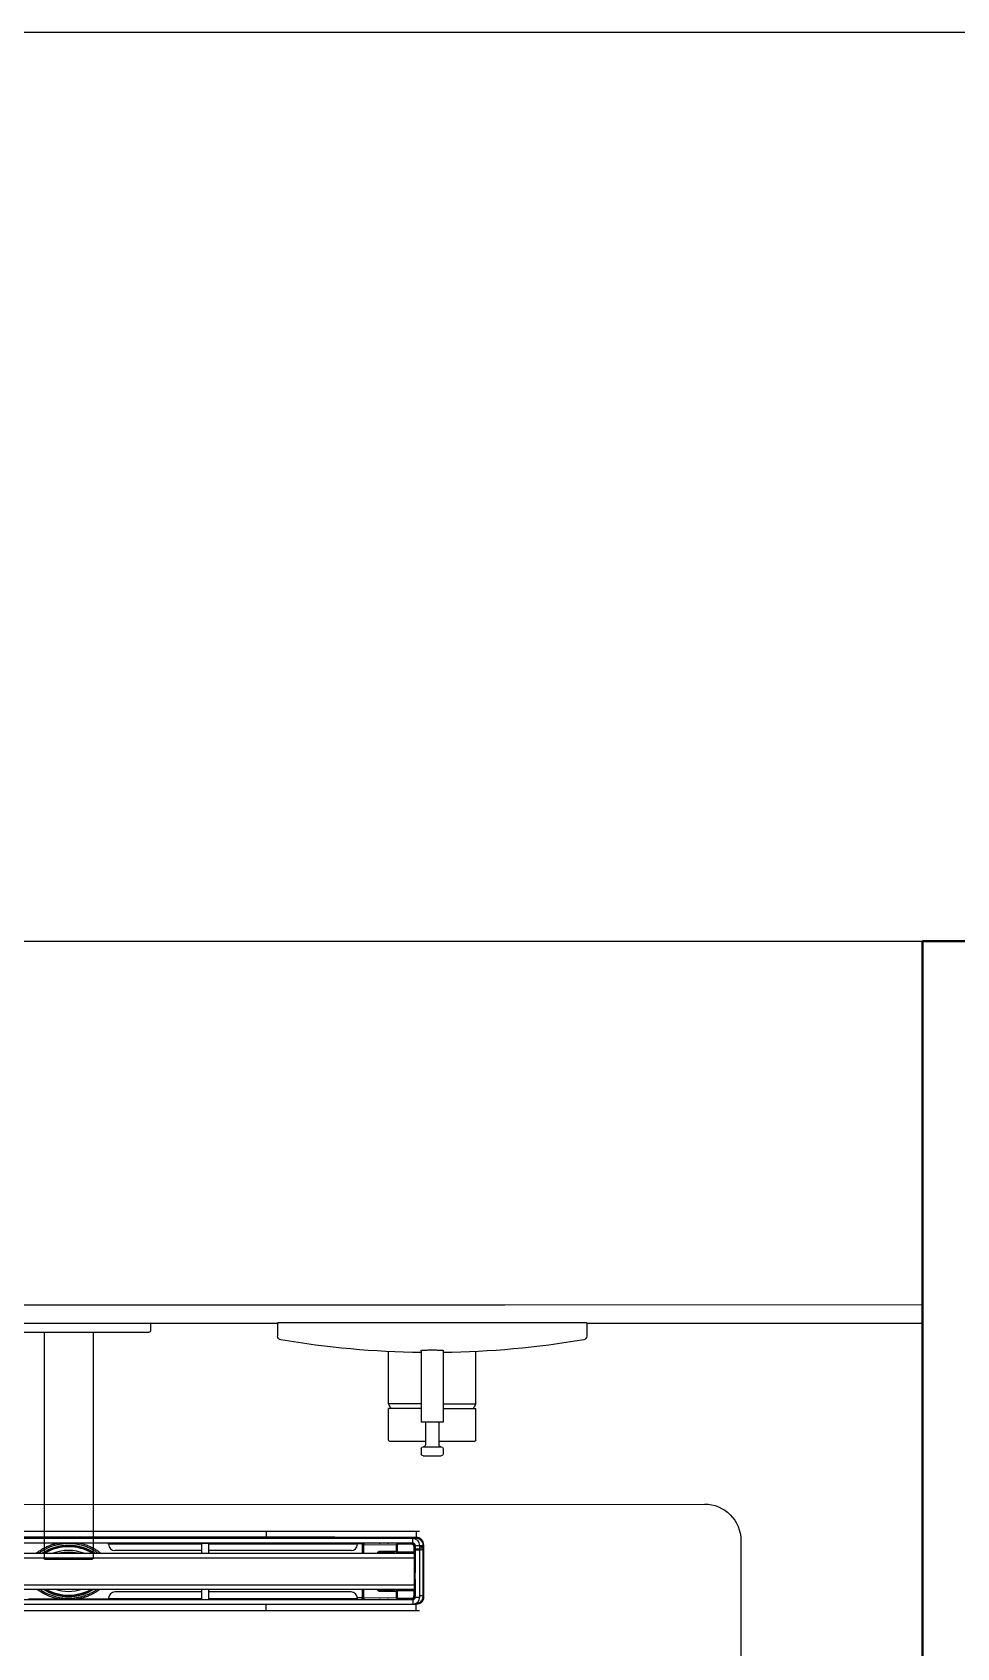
# Model space of a CAD drawing. Header units: millimetres. Extents: x 694231 to 734331, y 4486031 to 4541543.
# Drawn here: x 731586.3 to 731637.1, y 4490097.3 to 4490186.2 of the extents above; entities that cross this region are included whole.
import ezdxf

# ---------------------------------------------------------------- set-up
doc = ezdxf.new("R2010")
doc.units = ezdxf.units.MM
doc.set_wipeout_variables(frame=1)
for name, color, linetype in [('A-DUVAR-GOR0.2', 25, 'Continuous'), ('Deko_Vitrifiye', 135, 'Continuous'), ('Deko_Zemin Seramik5', 155, 'Continuous')]:
    doc.layers.add(name, color=color, linetype=linetype)
for name, color, linetype, lineweight in [('DBM_fin_wall_solid', 111, 'Continuous', 25), ('DBM_st_concrete', 2, 'Continuous', 40), ('DBM_w_sld', 111, 'Continuous', 20)]:
    doc.layers.add(name, color=color, linetype=linetype, lineweight=lineweight)

# ---------------------------------------------------------------- blocks, each defined once
blk = doc.blocks.new('A$C7972de8d')
at = {"linetype": 'Continuous'}
blk.add_wipeout([(983.72, 415), (991.03, 415), (991.59, 415.08), (992.01, 415.25), (992.33, 415.47), (992.57, 415.72), (992.74, 415.96), (992.88, 416.24), (992.98, 416.53), (993.55, 419.92), (994.38, 425.25), (994.97, 429.29), (995.91, 436.16), (997.1, 446.24), (997.99, 455.2), (999, 468.35), (999.42, 476), (1028.22, 476), (1030.72, 477.47), (1030.72, 476), (1048.22, 476), (1048.35, 476.02), (1048.43, 476.04), (1048.52, 476.1), (1048.58, 476.15), (1048.63, 476.21), (1048.67, 476.29), (1048.71, 476.38), (1048.72, 476.48), (1048.72, 476.58), (1048.72, 496.25), (1050.72, 496.25), (1050.91, 496.25), (1051.1, 496.21), (1051.21, 496.17), (1051.34, 496.11), (1051.42, 496.05), (1051.5, 495.98), (1051.59, 495.89), (1051.66, 495.79), (1051.7, 495.72), (1051.74, 495.65), (1051.77, 495.58), (1051.79, 495.5), (1051.81, 495.42), (1051.82, 495.34), (1051.82, 495.25), (1051.82, 495), (1051.84, 494.8), (1051.87, 494.7), (1051.92, 494.57), (1051.97, 494.48), (1052.03, 494.39), (1052.11, 494.29), (1052.25, 494.18), (1052.37, 494.11), (1052.51, 494.05), (1052.67, 494.01), (1052.89, 494), (1055.82, 494), (1055.94, 494.01), (1056.03, 494.02), (1056.09, 494.04), (1056.18, 494.07), (1056.26, 494.1), (1056.33, 494.14), (1056.44, 494.21), (1056.5, 494.27), (1056.58, 494.34), (1056.62, 494.4), (1056.68, 494.48), (1056.73, 494.59), (1056.77, 494.68), (1056.8, 494.77), (1056.81, 494.86), (1056.82, 495), (1056.82, 495.49), (1056.82, 497.21), (1056.82, 505), (1056.81, 505.15), (1056.79, 505.24), (1056.76, 505.34), (1056.73, 505.43), (1056.67, 505.53), (1056.59, 505.64), (1056.53, 505.71), (1056.46, 505.77), (1056.38, 505.83), (1056.33, 505.86), (1056.23, 505.91), (1056.12, 505.95), (1056.03, 505.98), (1055.91, 506), (1055.72, 506), (1055.53, 506), (1052.82, 506), (1052.75, 506), (1052.63, 505.98), (1052.52, 505.95), (1052.35, 505.88), (1052.22, 505.8), (1052.11, 505.71), (1052.04, 505.63), (1051.96, 505.51), (1051.9, 505.39), (1051.85, 505.24), (1051.83, 505.15), (1051.82, 505.05), (1051.82, 504.75), (1051.81, 504.57), (1051.76, 504.41), (1051.65, 504.2), (1051.53, 504.04), (1051.38, 503.92), (1051.2, 503.82), (1051.01, 503.77), (1050.89, 503.75), (1050.67, 503.75), (1048.72, 503.75), (1048.72, 523.5), (1048.72, 523.57), (1048.7, 523.66), (1048.66, 523.75), (1048.63, 523.79), (1048.6, 523.83), (1048.58, 523.85), (1048.5, 523.92), (1048.41, 523.96), (1048.38, 523.97), (1048.32, 523.99), (1048.22, 524), (1048.12, 524), (1030.72, 524), (1030.72, 522.53), (1028.22, 524), (999.42, 524), (999.16, 528.98), (998.84, 533.99), (998.29, 541.34), (997.6, 548.94), (996.47, 559.32), (995.57, 566.42), (994.63, 573.1), (993.74, 578.84), (993.01, 583.33), (992.84, 583.86), (992.57, 584.28), (992.33, 584.53), (991.91, 584.8), (991.34, 584.98), (991.03, 585), (983.72, 585)], dxfattribs=at).dxf.layer = 'Deko_Vitrifiye'
at = {"layer": 'Deko_Vitrifiye', "linetype": 'Continuous'}
for p, q in [((983.72, 415), (983.72, 585)), ((983.72, 585), (991.03, 585)), ((1028.22, 524), (999.33, 524)), ((1028.22, 506), (1028.22, 524)), ((1048.22, 524), (1030.72, 524)), ((1030.72, 506), (1030.72, 524)), ((1048.72, 523.5), (1048.72, 503.75)), ((998.95, 506), (1038.22, 506)), ((1038.22, 494), (1038.22, 506)), ((1038.22, 503.75), (1050.82, 503.75)), ((1051.82, 505), (1051.82, 495)), ((1052.82, 506), (1055.82, 506)), ((1056.82, 505), (1056.82, 495)), ((998.95, 494), (1038.22, 494)), ((1028.22, 494), (1028.22, 476)), ((1030.72, 494), (1030.72, 476)), ((1038.22, 496.25), (1050.82, 496.25)), ((1048.72, 496.25), (1048.72, 476.5)), ((1052.82, 494), (1055.82, 494)), ((1028.22, 476), (999.33, 476)), ((1048.22, 476), (1030.72, 476)), ((983.72, 415), (991.03, 415))]:
    blk.add_line(p, q, dxfattribs=at)
for points in [[(998.73, 500), (998.73, 500.18), (998.74, 500.75), (998.74, 501.31), (998.75, 501.85), (998.76, 502.37), (998.77, 502.86), (998.78, 503.32), (998.8, 503.76), (998.82, 504.16), (998.84, 504.54), (998.86, 504.88), (998.88, 505.19), (998.9, 505.47), (998.92, 505.71), (998.94, 505.93), (998.96, 506.11), (998.98, 506.25), (999, 506.37), (999.02, 506.45), (999.02, 506.46)], [(999.03, 493.51), (999.03, 493.52), (999.02, 493.56), (999, 493.64), (998.98, 493.75), (998.96, 493.9), (998.94, 494.09), (998.92, 494.3), (998.9, 494.55), (998.87, 494.83), (998.85, 495.14), (998.84, 495.48), (998.82, 495.85), (998.8, 496.25), (998.78, 496.68), (998.77, 497.14), (998.76, 497.62), (998.75, 498.13), (998.74, 498.67), (998.74, 499.22), (998.73, 499.79), (998.73, 500)]]:
    blk.add_lwpolyline(points, dxfattribs=at)
for centre, radius, start, end in [((991.03, 583), 2, 9.59407, 90), ((500, 500), 500, 0.68791, 9.59407), ((1015.76, 499.93), 27.1, 56.43131, 62.62646), ((1048.22, 523.5), 0.5, 0, 90), ((1050.82, 504.75), 1, 270, 0), ((1052.82, 505), 1, 90, 180), ((1055.82, 505), 1, 0, 90), ((500, 500), 500, 350.40593, 359.31209), ((1050.82, 495.25), 1, 0, 90), ((1052.82, 495), 1, 180, 270), ((1055.82, 495), 1, 270, 0), ((1015.76, 500.07), 27.1, 297.37354, 303.56868), ((1048.22, 476.5), 0.5, 270, 0), ((991.03, 417), 2, 270, 350.40593)]:
    blk.add_arc(centre, radius, start, end, dxfattribs=at)
blk = doc.blocks.new('A$C29e923fa')
at = {"layer": 'Deko_Vitrifiye', "linetype": 'Continuous'}
for p, q in [((0, 90), (0, 0)), ((0, 90), (4.4, 90)), ((5, 89.4), (5, 0.6)), ((5, 58.5), (129.4, 58.5)), ((130, 57.9), (130, 32.1)), ((5, 31.5), (129.4, 31.5)), ((0, 0), (4.4, 0))]:
    blk.add_line(p, q, dxfattribs=at)
for centre, start, end in [((4.4, 89.4), 0, 90), ((129.4, 57.9), 0, 90), ((129.4, 32.1), 270, 0), ((4.4, 0.6), 270, 0)]:
    blk.add_arc(centre, 0.6, start, end, dxfattribs=at)
blk = doc.blocks.new('dhtbsdgtukcdruılftı')
at = {"layer": 'A-DUVAR-GOR0.2'}
blk.add_lwpolyline([(18738.473, 15056.971), (18777.708, 15056.97)], dxfattribs=at)
at = {"layer": 'Deko_Zemin Seramik5'}
for p, q in [((18773.007, 15044.502), (18734.407, 15044.502)), ((18772.65, 15044.115), (18734.764, 15044.115)), ((18772.65, 15043.865), (18734.764, 15043.865)), ((18764.575, 15044.183), (18742.839, 15044.183)), ((18755.907, 15043.865), (18755.907, 15043.82)), ((18755.907, 15043.796), (18755.907, 15043.82)), ((18755.907, 15043.82), (18761.025, 15043.82)), ((18761.025, 15043.447), (18756.257, 15043.447)), ((18761.025, 15043.85), (18761.025, 15043.3)), ((18761.025, 15043.85), (18761.425, 15043.85)), ((18761.055, 15043.865), (18761.055, 15043.85)), ((18761.395, 15043.85), (18761.395, 15043.865)), ((18761.425, 15043.3), (18761.425, 15043.85)), ((18761.425, 15043.82), (18769.6, 15043.82)), ((18769.25, 15043.447), (18761.425, 15043.447)), ((18769.6, 15043.82), (18769.6, 15043.865)), ((18769.6, 15043.82), (18769.6, 15043.796)), ((18769.857, 15043.812), (18769.6, 15043.815)), ((18769.857, 15043.787), (18769.857, 15043.865)), ((18769.857, 15043.787), (18769.857, 15043.756)), ((18769.857, 15043.787), (18769.857, 15043.787)), ((18769.857, 15043.44), (18769.857, 15043.3)), ((18769.862, 15043.755), (18769.862, 15043.44)), ((18769.927, 15043.857), (18769.927, 15043.857)), ((18770.669, 15043.857), (18769.927, 15043.857)), ((18769.941, 15043.8), (18769.94, 15043.786)), ((18769.94, 15043.786), (18771.751, 15043.775)), ((18769.94, 15043.3), (18769.94, 15043.786)), ((18769.943, 15043.813), (18769.941, 15043.8)), ((18769.947, 15043.825), (18769.943, 15043.813)), ((18769.952, 15043.836), (18769.947, 15043.825)), ((18769.958, 15043.844), (18769.952, 15043.836)), ((18769.965, 15043.851), (18769.958, 15043.844)), ((18769.973, 15043.855), (18769.965, 15043.851)), ((18769.981, 15043.856), (18769.973, 15043.855)), ((18771.814, 15043.845), (18769.981, 15043.856)), ((18770.669, 15043.865), (18770.669, 15043.857)), ((18770.798, 15043.86), (18770.669, 15043.86)), ((18770.798, 15043.865), (18770.798, 15043.852)), ((18770.799, 15043.852), (18770.798, 15043.852)), ((18770.799, 15043.852), (18770.799, 15043.865)), ((18770.799, 15043.852), (18770.799, 15043.852)), ((18770.849, 15043.865), (18770.849, 15043.851)), ((18771.248, 15043.851), (18770.849, 15043.851)), ((18771.248, 15043.851), (18771.248, 15043.865)), ((18771.298, 15043.865), (18771.298, 15043.852)), ((18771.298, 15043.852), (18771.299, 15043.852)), ((18771.299, 15043.852), (18771.299, 15043.865)), ((18771.428, 15043.86), (18771.299, 15043.86)), ((18771.428, 15043.857), (18771.428, 15043.865)), ((18772.579, 15043.857), (18771.428, 15043.857)), ((18771.78, 15043.775), (18771.751, 15043.775)), ((18771.751, 15043.403), (18771.751, 15043.775)), ((18771.78, 15043.775), (18771.78, 15043.403)), ((18771.814, 15043.795), (18771.814, 15043.845)), ((18771.814, 15043.845), (18772.567, 15043.845)), ((18772.567, 15043.795), (18771.814, 15043.795)), ((18772.579, 15043.857), (18772.567, 15043.845)), ((18772.567, 15043.845), (18772.567, 15043.795)), ((18772.65, 15043.865), (18772.65, 15044.115)), ((18772.717, 15043.384), (18772.717, 15043.645)), ((18772.767, 15043.645), (18772.717, 15043.645)), ((18772.78, 15043.577), (18772.725, 15043.577)), ((18772.766, 15044.147), (18772.834, 15044.175)), ((18772.767, 15043.645), (18772.779, 15043.657)), ((18772.767, 15043.645), (18772.767, 15043.334)), ((18772.778, 15042.367), (18772.778, 15043.755)), ((18772.778, 15043.755), (18772.78, 15043.755)), ((18772.779, 15043.657), (18772.779, 15043.19)), ((18772.78, 15043.54), (18772.78, 15043.735)), ((18772.78, 15043.735), (18773.03, 15043.735)), ((18772.78, 15043.54), (18773.03, 15043.54)), ((18772.78, 15040.885), (18772.78, 15043.5)), ((18772.78, 15043.5), (18773.03, 15043.5)), ((18772.831, 15043.54), (18772.831, 15043.5)), ((18773.03, 15043.54), (18773.03, 15043.735)), ((18773.03, 15040.885), (18773.03, 15043.5)), ((18773.21, 15043.703), (18773.207, 15043.588)), ((18773.207, 15043.588), (18773.207, 15043.577)), ((18773.207, 15043.566), (18773.207, 15043.577)), ((18773.21, 15040.961), (18773.207, 15043.566)), ((18773.238, 15043.771), (18773.21, 15043.703)), ((18773.238, 15043.771), (18773.238, 15040.893)), ((18734.689, 15043.3), (18772.725, 15043.3)), ((18734.689, 15043.05), (18772.725, 15043.05)), ((18753.227, 15043.3), (18753.231, 15043.301)), ((18753.231, 15043.301), (18753.279, 15043.311)), ((18753.279, 15043.311), (18753.273, 15043.3)), ((18771.751, 15043.403), (18770.821, 15043.398)), ((18770.822, 15043.384), (18770.821, 15043.398)), ((18770.824, 15043.371), (18770.822, 15043.384)), ((18770.828, 15043.359), (18770.824, 15043.371)), ((18770.833, 15043.348), (18770.828, 15043.359)), ((18770.839, 15043.339), (18770.833, 15043.348)), ((18770.847, 15043.333), (18770.839, 15043.339)), ((18770.854, 15043.329), (18770.847, 15043.333)), ((18770.862, 15043.328), (18770.854, 15043.329)), ((18770.862, 15043.328), (18771.753, 15043.333)), ((18771.641, 15043.328), (18770.862, 15043.328)), ((18770.862, 15043.326), (18771.024, 15043.326)), ((18770.862, 15043.326), (18770.873, 15043.3)), ((18771.024, 15043.326), (18771.035, 15043.3)), ((18771.641, 15043.328), (18771.646, 15043.332)), ((18771.641, 15043.308), (18771.762, 15043.308)), ((18771.646, 15043.332), (18771.751, 15043.332)), ((18771.75, 15043.332), (18771.75, 15043.326)), ((18771.75, 15043.326), (18771.75, 15043.332)), ((18771.75, 15043.326), (18771.751, 15043.326)), ((18771.78, 15043.403), (18771.751, 15043.403)), ((18771.751, 15043.326), (18771.751, 15043.333)), ((18771.751, 15043.332), (18771.751, 15043.333)), ((18771.751, 15043.326), (18771.801, 15043.326)), ((18771.771, 15043.306), (18771.77, 15043.306)), ((18771.801, 15043.306), (18771.771, 15043.306)), ((18771.801, 15043.326), (18771.801, 15043.334)), ((18771.801, 15043.326), (18772.201, 15043.326)), ((18771.801, 15043.326), (18771.801, 15043.306)), ((18772.201, 15043.306), (18771.801, 15043.306)), ((18771.806, 15043.334), (18771.814, 15043.334)), ((18771.806, 15043.334), (18772.201, 15043.334)), ((18771.814, 15043.384), (18772.717, 15043.384)), ((18771.814, 15043.384), (18771.814, 15043.334)), ((18772.767, 15043.334), (18771.814, 15043.334)), ((18772.201, 15043.326), (18772.201, 15043.334)), ((18772.201, 15043.326), (18772.201, 15043.306)), ((18772.201, 15043.326), (18772.251, 15043.326)), ((18772.231, 15043.306), (18772.201, 15043.306)), ((18772.231, 15043.306), (18772.231, 15043.306)), ((18772.24, 15043.308), (18772.356, 15043.308)), ((18772.251, 15043.333), (18772.251, 15043.332)), ((18772.251, 15043.326), (18772.251, 15043.333)), ((18772.251, 15043.326), (18772.251, 15043.332)), ((18772.251, 15043.332), (18772.351, 15043.332)), ((18772.251, 15043.326), (18772.251, 15043.332)), ((18772.251, 15043.326), (18772.251, 15043.326)), ((18772.351, 15043.332), (18772.356, 15043.328)), ((18772.773, 15043.328), (18772.356, 15043.328)), ((18772.673, 15043.3), (18772.684, 15043.326)), ((18772.684, 15043.326), (18772.773, 15043.326)), ((18772.767, 15043.334), (18772.717, 15043.384)), ((18772.725, 15043.3), (18772.725, 15043.05)), ((18772.725, 15043.044), (18772.773, 15043.154)), ((18772.725, 15043.043), (18772.773, 15043.154)), ((18772.725, 15043.05), (18772.725, 15041.57)), ((18772.767, 15043.334), (18772.773, 15043.328)), ((18772.773, 15043.326), (18772.773, 15043.154)), ((18772.773, 15043.154), (18772.773, 15042.767)), ((18772.773, 15043.154), (18772.773, 15043.154)), ((18772.78, 15042.817), (18772.773, 15042.817)), ((18772.773, 15042.767), (18772.78, 15042.767)), ((18772.779, 15043.19), (18772.775, 15043.186)), ((18772.775, 15043.186), (18772.775, 15043.184)), ((18772.775, 15043.184), (18772.775, 15042.817)), ((18772.778, 15043.355), (18772.778, 15042.253)), ((18772.78, 15043.355), (18772.778, 15043.355)), ((18772.78, 15043.19), (18772.779, 15043.19)), ((18772.773, 15041.853), (18772.773, 15041.466)), ((18772.78, 15041.853), (18772.773, 15041.853)), ((18772.773, 15041.803), (18772.78, 15041.803)), ((18772.775, 15041.803), (18772.775, 15041.436)), ((18772.78, 15042.367), (18772.778, 15042.367)), ((18772.778, 15042.317), (18772.78, 15042.317)), ((18772.78, 15042.303), (18772.778, 15042.303)), ((18772.778, 15042.253), (18772.78, 15042.253)), ((18734.689, 15041.57), (18772.725, 15041.57)), ((18734.689, 15041.32), (18772.725, 15041.32)), ((18734.764, 15040.755), (18772.65, 15040.755)), ((18753.198, 15040.781), (18751.507, 15040.781)), ((18753.514, 15040.755), (18753.198, 15040.781)), ((18753.467, 15041.32), (18753.735, 15041.307)), ((18753.735, 15041.307), (18753.948, 15041.32)), ((18755.907, 15040.781), (18754.216, 15040.781)), ((18755.907, 15040.824), (18755.907, 15040.8)), ((18755.907, 15040.8), (18755.907, 15040.755)), ((18761.025, 15040.8), (18755.907, 15040.8)), ((18761.025, 15041.173), (18756.257, 15041.173)), ((18761.025, 15041.32), (18761.025, 15040.769)), ((18761.025, 15040.769), (18761.425, 15040.769)), ((18761.055, 15040.769), (18761.055, 15040.755)), ((18761.395, 15040.755), (18761.395, 15040.769)), ((18761.425, 15040.769), (18761.425, 15041.32)), ((18769.25, 15041.173), (18761.425, 15041.173)), ((18769.6, 15040.8), (18761.425, 15040.8)), ((18769.857, 15040.853), (18769.595, 15040.849)), ((18769.6, 15040.8), (18769.6, 15040.824)), ((18769.6, 15040.755), (18769.6, 15040.8)), ((18769.857, 15041.32), (18769.857, 15041.18)), ((18769.857, 15040.863), (18769.857, 15040.833)), ((18769.857, 15040.833), (18769.857, 15040.832)), ((18769.857, 15040.755), (18769.857, 15040.832)), ((18769.862, 15041.18), (18769.862, 15040.863)), ((18769.927, 15040.762), (18769.927, 15040.763)), ((18769.927, 15040.762), (18770.669, 15040.762)), ((18769.94, 15040.833), (18769.94, 15041.32)), ((18771.751, 15040.845), (18769.94, 15040.833)), ((18769.94, 15040.833), (18769.941, 15040.82)), ((18769.941, 15040.82), (18769.943, 15040.807)), ((18769.943, 15040.807), (18769.947, 15040.795)), ((18769.947, 15040.795), (18769.952, 15040.784)), ((18769.952, 15040.784), (18769.958, 15040.775)), ((18769.958, 15040.775), (18769.965, 15040.769)), ((18769.965, 15040.769), (18769.973, 15040.765)), ((18769.973, 15040.765), (18769.981, 15040.763)), ((18769.981, 15040.763), (18771.814, 15040.775)), ((18770.669, 15040.762), (18770.669, 15040.755)), ((18770.669, 15040.76), (18770.798, 15040.76)), ((18770.798, 15040.767), (18770.799, 15040.768)), ((18770.798, 15040.767), (18770.798, 15040.755)), ((18770.799, 15040.768), (18770.799, 15040.768)), ((18770.799, 15040.755), (18770.799, 15040.768)), ((18770.821, 15041.222), (18770.822, 15041.236)), ((18770.821, 15041.222), (18771.751, 15041.216)), ((18770.822, 15041.236), (18770.824, 15041.249)), ((18770.824, 15041.249), (18770.828, 15041.261)), ((18770.828, 15041.261), (18770.833, 15041.272)), ((18770.833, 15041.272), (18770.839, 15041.28)), ((18770.839, 15041.28), (18770.847, 15041.287)), ((18770.847, 15041.287), (18770.854, 15041.291)), ((18770.849, 15040.769), (18771.248, 15040.769)), ((18770.849, 15040.769), (18770.849, 15040.755)), ((18770.854, 15041.291), (18770.862, 15041.292)), ((18770.873, 15041.32), (18770.862, 15041.294)), ((18771.024, 15041.294), (18770.862, 15041.294)), ((18771.753, 15041.287), (18770.862, 15041.292)), ((18770.862, 15041.292), (18771.641, 15041.292)), ((18771.035, 15041.32), (18771.024, 15041.294)), ((18771.248, 15040.755), (18771.248, 15040.769)), ((18771.299, 15040.767), (18771.298, 15040.768)), ((18771.298, 15040.768), (18771.298, 15040.755)), ((18771.299, 15040.755), (18771.299, 15040.767)), ((18771.299, 15040.76), (18771.428, 15040.76)), ((18771.428, 15040.762), (18772.579, 15040.762)), ((18771.428, 15040.755), (18771.428, 15040.762)), ((18771.762, 15041.312), (18771.641, 15041.312)), ((18771.646, 15041.287), (18771.641, 15041.292)), ((18771.751, 15041.287), (18771.646, 15041.287)), ((18771.75, 15041.294), (18771.75, 15041.287)), ((18771.751, 15041.294), (18771.75, 15041.294)), ((18771.75, 15041.287), (18771.75, 15041.294)), ((18771.751, 15041.287), (18771.751, 15041.294)), ((18771.801, 15041.294), (18771.751, 15041.294)), ((18771.751, 15041.287), (18771.751, 15041.287)), ((18771.751, 15041.216), (18771.78, 15041.216)), ((18771.751, 15040.845), (18771.751, 15041.216)), ((18771.751, 15040.845), (18771.78, 15040.845)), ((18771.77, 15041.314), (18771.771, 15041.314)), ((18771.771, 15041.314), (18771.801, 15041.314)), ((18771.78, 15041.216), (18771.78, 15040.845)), ((18771.801, 15041.314), (18771.801, 15041.294)), ((18771.801, 15041.314), (18772.201, 15041.314)), ((18771.801, 15041.286), (18771.801, 15041.294)), ((18772.201, 15041.294), (18771.801, 15041.294)), ((18771.814, 15041.286), (18771.806, 15041.286)), ((18772.201, 15041.286), (18771.806, 15041.286)), ((18771.814, 15041.286), (18772.767, 15041.286)), ((18771.814, 15041.286), (18771.814, 15041.236)), ((18772.717, 15041.236), (18771.814, 15041.236)), ((18771.814, 15040.825), (18771.814, 15040.775)), ((18771.814, 15040.825), (18772.567, 15040.825)), ((18772.567, 15040.775), (18771.814, 15040.775)), ((18772.201, 15041.294), (18772.201, 15041.314)), ((18772.201, 15041.314), (18772.231, 15041.314)), ((18772.201, 15041.286), (18772.201, 15041.294)), ((18772.251, 15041.294), (18772.201, 15041.294)), ((18772.231, 15041.314), (18772.231, 15041.314)), ((18772.356, 15041.312), (18772.24, 15041.312)), ((18772.251, 15041.287), (18772.251, 15041.294)), ((18772.251, 15041.287), (18772.251, 15041.294)), ((18772.251, 15041.294), (18772.251, 15041.294)), ((18772.251, 15041.287), (18772.251, 15041.294)), ((18772.251, 15041.287), (18772.251, 15041.287)), ((18772.351, 15041.287), (18772.251, 15041.287)), ((18772.356, 15041.292), (18772.351, 15041.287)), ((18772.356, 15041.292), (18772.773, 15041.292)), ((18772.567, 15040.825), (18772.567, 15040.775)), ((18772.567, 15040.775), (18772.579, 15040.762)), ((18772.65, 15040.755), (18772.65, 15040.505)), ((18772.684, 15041.294), (18772.673, 15041.32)), ((18772.773, 15041.294), (18772.684, 15041.294)), ((18772.717, 15041.236), (18772.767, 15041.286)), ((18772.717, 15040.975), (18772.717, 15041.236)), ((18772.717, 15040.975), (18772.767, 15040.975)), ((18772.773, 15041.466), (18772.725, 15041.576)), ((18772.773, 15041.466), (18772.725, 15041.576)), ((18772.725, 15041.57), (18772.725, 15041.32)), ((18772.773, 15041.292), (18772.767, 15041.286)), ((18772.767, 15041.286), (18772.767, 15040.975)), ((18772.779, 15040.962), (18772.767, 15040.975)), ((18772.773, 15041.466), (18772.773, 15041.294)), ((18772.773, 15041.466), (18772.773, 15041.466)), ((18772.775, 15041.436), (18772.775, 15041.434)), ((18772.775, 15041.434), (18772.779, 15041.43)), ((18772.779, 15041.43), (18772.779, 15040.962)), ((18772.779, 15041.43), (18772.78, 15041.43)), ((18772.78, 15040.885), (18773.03, 15040.885)), ((18773.238, 15040.893), (18773.21, 15040.961)), ((18734.407, 15040.162), (18773.007, 15040.162)), ((18734.764, 15040.505), (18772.65, 15040.505)), ((18764.575, 15040.482), (18742.839, 15040.482)), ((18772.766, 15040.517), (18772.834, 15040.489))]:
    blk.add_line(p, q, dxfattribs=at)
blk.add_lwpolyline([(18706.704, 14934.741), (18706.704, 15055.97), (18800.684, 15055.97), (18800.684, 14934.741)], dxfattribs=at)
blk.add_lwpolyline([(18790.685, 15044.01), (18790.685, 14948.689), (18716.704, 14948.689), (18716.704, 15043.995, -0.414145), (18718.703, 15045.995), (18788.685, 15046.01, -0.414282)], format="xyb", close=True, dxfattribs=at)
for centre, radius, start, end in [((18753.707, 15041.088), 2.65, 90, 123.38736), ((18753.707, 15041.088), 2.6, 90, 121.67652), ((18753.707, 15041.088), 2.575, 59.23682, 120.76318), ((18753.707, 15041.088), 2.37, 69.00375, 110.99625), ((18754.174, 15044.023), 0.985, 189.21762, 193.4811), ((18753.707, 15041.088), 2.65, 56.61264, 90), ((18753.707, 15041.088), 2.6, 58.32348, 90), ((18753.24, 15044.023), 0.985, 346.5189, 350.78238), ((18756.256, 15043.796), 0.349, 180.10943, 270.10901), ((18769.25, 15043.796), 0.349, 269.89099, 359.89057), ((18769.927, 15043.787), 0.07, 89.99891, 179.99891), ((18772.65, 15043.735), 0.38, 0, 90), ((18772.65, 15043.735), 0.13, 0, 90), ((18753.707, 15041.088), 2.27, 77.08562, 102.91438), ((18753.707, 15041.088), 2.256, 78.75221, 101.12161), ((18771.77, 15043.326), 0.02, 179.99891, 269.99891), ((18771.771, 15043.326), 0.02, 179.99891, 269.99891), ((18772.231, 15043.326), 0.02, 270.00109, 0.00109), ((18772.231, 15043.326), 0.02, 270.00109, 0.00109), ((18753.707, 15043.577), 2.65, 238.41053, 301.58947), ((18753.707, 15043.577), 2.6, 240.25064, 299.74936), ((18753.707, 15043.577), 2.575, 241.2389, 298.7611), ((18753.707, 15043.577), 2.37, 252.25996, 287.74004), ((18754.764, 15040.519), 1.587, 167.17518, 170.50489), ((18752.65, 15040.519), 1.587, 9.49511, 12.82482), ((18756.256, 15040.824), 0.349, 89.89099, 179.89057), ((18769.25, 15040.824), 0.349, 0.10943, 90.10901), ((18769.927, 15040.833), 0.07, 180.00109, 270.00109), ((18771.77, 15041.294), 0.02, 90.00109, 180.00109), ((18771.771, 15041.294), 0.02, 90.00109, 180.00109), ((18772.231, 15041.294), 0.02, 359.99891, 89.99891), ((18772.231, 15041.294), 0.02, 359.99891, 89.99891), ((18772.65, 15040.885), 0.13, 270, 0), ((18772.65, 15040.885), 0.38, 270, 0)]:
    blk.add_arc(centre, radius, start, end, dxfattribs=at)
for centre, major_axis, ratio, start_param, end_param in [((18769.927, 15043.787), (0, -0.07), 0.999962, 3.141593, 4.712389), ((18770.057, 15043.787), (0.2, 0), 0.005672, 3.141593, 4.08407), ((18770.057, 15043.756), (0.2, 0), 0.003491, 3.141593, 3.366518), ((18770.057, 15043.44), (0.2, 0), 0.003491, 2.916668, 3.141593), ((18770.057, 15043.857), (0.13, 0), 0.008727, 3.141593, 3.69775), ((18770.057, 15043.857), (0.13, 0), 0.008727, 3.69775, 4.08407), ((18770.849, 15043.852), (0.05, 0), 0.008727, 3.150319, 4.712381), ((18771.248, 15043.852), (0.05, 0), 0.008727, 4.712389, 6.274459), ((18771.814, 15043.775), (0.0004, 0.07), 0.905934, 0.010787, 1.574523), ((18771.814, 15043.775), (-0.034, 0.0002), 0.587778, 4.723176, 6.286912), ((18772.567, 15043.645), (0.141, 0.141), 0.999962, 5.497825, 7.068545), ((18772.567, 15043.645), (-0.106, -0.106), 0.999924, 2.356233, 3.926953), ((18772.579, 15043.657), (-0.141, -0.141), 0.999924, 2.356233, 3.926953), ((18772.778, 15043.655), (-0.1, 0), 0.999962, 4.712389, 5.273014), ((18772.78, 15043.655), (-0.1, 0), 0.999962, 4.712389, 5.294728), ((18770.863, 15043.298), (0.138, 0), 0.217963, 1.579523, 3.141593), ((18770.874, 15043.298), (-0.0125, 0.03), 0.00806, 0.311474, 1.567451), ((18771.036, 15043.298), (-0.0125, 0.03), 0.00806, 4.709044, 5.965022), ((18771.641, 15043.298), (0, 0.03), 0.008727, 0.008727, 1.570796), ((18771.814, 15043.404), (-0.0004, 0.07), 0.905934, 1.56707, 3.130806), ((18771.801, 15043.333), (0.05, 0), 0.008727, 2.91927, 3.132866), ((18771.814, 15043.404), (0.034, 0.0002), 0.587778, 3.137866, 4.701602), ((18771.807, 15043.404), (0.119, 0.001), 0.587778, 4.660645, 4.701602), ((18772.201, 15043.333), (0.05, 0), 0.008727, 0.008727, 1.570796), ((18772.356, 15043.298), (0, 0.03), 0.008727, 4.712389, 6.274459), ((18772.672, 15043.298), (0.0131, 0.03), 0.008001, 0.318304, 1.574282), ((18772.78, 15043.455), (-0.1, 0), 0.999962, 0.988457, 1.570796), ((18772.778, 15043.455), (-0.1, 0), 0.999962, 1.010172, 1.570796), ((18772.773, 15043.298), (0, 0.03), 0.008727, 5.968367, 6.274459), ((18772.773, 15042.767), (0, 0.05), 0.008727, 0, 1.570796), ((18772.773, 15041.853), (0, 0.05), 0.008727, 1.570796, 3.141593), ((18770.057, 15041.18), (0.2, 0), 0.003491, 3.141593, 3.366518), ((18770.057, 15040.863), (0.2, 0), 0.003491, 2.916668, 3.141593), ((18770.057, 15040.833), (0.2, 0), 0.005672, 2.199115, 3.141593), ((18769.927, 15040.832), (0, 0.07), 0.999962, 1.570796, 3.141593), ((18770.057, 15040.763), (0.13, 0), 0.008727, 2.199115, 3.141593), ((18770.863, 15041.322), (0.138, 0), 0.217963, 3.141593, 4.703662), ((18770.849, 15040.768), (0.05, 0), 0.008727, 1.570805, 3.132866), ((18770.874, 15041.322), (0.0125, 0.03), 0.00806, 1.574141, 2.830119), ((18771.036, 15041.322), (0.0125, 0.03), 0.00806, 3.459756, 4.715734), ((18771.248, 15040.768), (0.05, 0), 0.008727, 0.008727, 1.570796), ((18771.641, 15041.322), (0, 0.03), 0.008727, 1.570796, 3.132866), ((18771.801, 15041.287), (0.05, 0), 0.008727, 3.150319, 3.363915), ((18771.814, 15041.216), (0.0004, 0.07), 0.905934, 0.010787, 1.574523), ((18771.814, 15040.845), (-0.0004, 0.07), 0.905934, 1.56707, 3.130806), ((18771.814, 15041.216), (0.034, -0.0002), 0.587778, 1.581583, 3.145319), ((18771.814, 15040.845), (-0.034, -0.0002), 0.587778, 6.279459, 7.843195), ((18771.807, 15041.216), (0.119, -0.001), 0.587778, 1.581583, 1.62254), ((18772.201, 15041.287), (0.05, 0), 0.008727, 4.712389, 6.274459), ((18772.356, 15041.322), (0, 0.03), 0.008727, 3.150319, 4.712389), ((18772.567, 15040.975), (-0.106, 0.106), 0.999924, 2.356233, 3.926953), ((18772.567, 15040.975), (0.141, -0.141), 0.999962, 5.497825, 7.068545), ((18772.579, 15040.962), (-0.141, 0.141), 0.999924, 2.356233, 3.926953), ((18772.672, 15041.322), (-0.0131, 0.03), 0.008001, 1.567311, 2.823289), ((18772.773, 15041.322), (0, 0.03), 0.008727, 3.150319, 3.456411)]:
    blk.add_ellipse(centre, major_axis=major_axis, ratio=ratio, start_param=start_param, end_param=end_param, dxfattribs=at)
for points, knots in [([(18764.575, 15044.502), (18764.575, 15044.463), (18764.575, 15044.382), (18764.575, 15044.277), (18764.575, 15044.202), (18764.575, 15044.189), (18764.575, 15044.183)], [0, 0, 0, 0, 0.240773, 0.5, 0.759227, 1, 1, 1, 1]), ([(18772.834, 15044.502), (18772.834, 15044.494), (18772.834, 15044.425), (18772.834, 15044.315), (18772.834, 15044.203), (18772.834, 15044.185), (18772.834, 15044.175)], [0, 0, 0, 0, 0.046125, 0.371812, 0.697499, 1, 1, 1, 1]), ([(18742.839, 15044.142), (18743.204, 15044.142), (18747.803, 15044.142), (18746.637, 15044.142), (18751.59, 15044.141), (18764.026, 15044.142), (18767.859, 15044.142), (18764.575, 15044.142)], [0, 0, 0, 0, 0.020648, 0.260324, 0.5, 0.619838, 1, 1, 1, 1]), ([(18751.922, 15043.3), (18751.932, 15043.309), (18751.973, 15043.342), (18752.079, 15043.421), (18752.211, 15043.508), (18752.35, 15043.587), (18752.457, 15043.642), (18752.568, 15043.693), (18752.681, 15043.74), (18752.823, 15043.791), (18752.967, 15043.835), (18753.074, 15043.857), (18753.113, 15043.865)], [0, 0, 0, 0, 0.030289, 0.119105, 0.29716, 0.387464, 0.47793, 0.56938, 0.661337, 0.753466, 0.908955, 1, 1, 1, 1]), ([(18753.216, 15043.793), (18753.151, 15043.78), (18753.02, 15043.754), (18752.855, 15043.704), (18752.721, 15043.656), (18752.615, 15043.612), (18752.51, 15043.564), (18752.407, 15043.512), (18752.306, 15043.455), (18752.206, 15043.393), (18752.129, 15043.341), (18752.087, 15043.309), (18752.075, 15043.3)], [0, 0, 0, 0, 0.159324, 0.319502, 0.410485, 0.501625, 0.593004, 0.685541, 0.778243, 0.871955, 0.966186, 1, 1, 1, 1]), ([(18754.198, 15043.793), (18754.077, 15043.811), (18753.832, 15043.845), (18753.501, 15043.837), (18753.297, 15043.806), (18753.216, 15043.793)], [0, 0, 0, 0, 0.372425, 0.751784, 1, 1, 1, 1]), ([(18755.324, 15043.3), (18755.271, 15043.342), (18755.099, 15043.477), (18754.758, 15043.64), (18754.427, 15043.749), (18754.236, 15043.786), (18754.198, 15043.793)], [0, 0, 0, 0, 0.161836, 0.528908, 0.9066, 1, 1, 1, 1]), ([(18754.308, 15043.865), (18754.316, 15043.864), (18754.441, 15043.839), (18754.601, 15043.79), (18754.785, 15043.719), (18754.896, 15043.671), (18755.005, 15043.618), (18755.112, 15043.561), (18755.215, 15043.499), (18755.315, 15043.434), (18755.408, 15043.368), (18755.466, 15043.322), (18755.493, 15043.3)], [0, 0, 0, 0, 0.020019, 0.286768, 0.37706, 0.467513, 0.558941, 0.650872, 0.742973, 0.831775, 0.920729, 1, 1, 1, 1]), ([(18772.834, 15044.175), (18771.916, 15044.176), (18770.08, 15044.177), (18767.328, 15044.182), (18765.493, 15044.182), (18764.575, 15044.183)], [0, 0, 0, 0, 0.333309, 0.666691, 1, 1, 1, 1]), ([(18764.575, 15044.142), (18764.794, 15044.142), (18765.218, 15044.142), (18765.858, 15044.142), (18766.455, 15044.143), (18767.003, 15044.143), (18767.516, 15044.144), (18768.059, 15044.144), (18768.661, 15044.145), (18769.249, 15044.145), (18769.773, 15044.146), (18770.201, 15044.146), (18770.598, 15044.146), (18771.012, 15044.147), (18771.459, 15044.147), (18771.915, 15044.147), (18772.348, 15044.147), (18772.629, 15044.147), (18772.766, 15044.147)], [0, 0, 0, 0, 0.080223, 0.155274, 0.234353, 0.298967, 0.35592, 0.422234, 0.497908, 0.576552, 0.637543, 0.689751, 0.733177, 0.783026, 0.841417, 0.897042, 0.949903, 1, 1, 1, 1]), ([(18764.575, 15044.142), (18764.575, 15044.14), (18764.575, 15044.137), (18764.575, 15044.117), (18764.575, 15044.115)], [0, 0, 0, 0, 0.929793, 1, 1, 1, 1]), ([(18772.766, 15044.147), (18772.796, 15044.146), (18772.854, 15044.142), (18772.965, 15044.106), (18773.086, 15044.025), (18773.167, 15043.904), (18773.204, 15043.793), (18773.208, 15043.734), (18773.21, 15043.703)], [0, 0, 0, 0, 0.129071, 0.254522, 0.498347, 0.74157, 0.868707, 1, 1, 1, 1]), ([(18772.766, 15044.147), (18772.766, 15044.143), (18772.766, 15044.137), (18772.766, 15044.102), (18772.766, 15044.094)], [0, 0, 0, 0, 0.776449, 1, 1, 1, 1]), ([(18773.238, 15043.771), (18773.233, 15043.823), (18773.225, 15043.902), (18773.175, 15043.997), (18773.123, 15044.061), (18773.059, 15044.113), (18772.964, 15044.163), (18772.885, 15044.171), (18772.834, 15044.175)], [0, 0, 0, 0, 0.2432, 0.372242, 0.500235, 0.628741, 0.757585, 1, 1, 1, 1]), ([(18772.99, 15043.5), (18772.978, 15043.503), (18772.946, 15043.512), (18772.911, 15043.527), (18772.889, 15043.539), (18772.889, 15043.54)], [0, 0, 0, 0, 0.352649, 0.992094, 1, 1, 1, 1]), ([(18773.21, 15043.703), (18773.202, 15043.704), (18773.186, 15043.706), (18773.116, 15043.709), (18773.051, 15043.71), (18773.03, 15043.71)], [0, 0, 0, 0, 0.383013, 0.795311, 1, 1, 1, 1]), ([(18773.207, 15043.588), (18773.205, 15043.6), (18773.2, 15043.624), (18773.177, 15043.651), (18773.139, 15043.668), (18773.089, 15043.674), (18773.049, 15043.668), (18773.03, 15043.665)], [0, 0, 0, 0, 0.184765, 0.383971, 0.594246, 0.810566, 1, 1, 1, 1]), ([(18773.207, 15043.577), (18773.2, 15043.577), (18773.187, 15043.577), (18773.124, 15043.577), (18773.062, 15043.577), (18773.03, 15043.577)], [0, 0, 0, 0, 0.327092, 0.652141, 1, 1, 1, 1]), ([(18773.207, 15043.566), (18773.205, 15043.554), (18773.2, 15043.53), (18773.177, 15043.503), (18773.139, 15043.486), (18773.089, 15043.48), (18773.049, 15043.486), (18773.03, 15043.489)], [0, 0, 0, 0, 0.184765, 0.383971, 0.594246, 0.810566, 1, 1, 1, 1]), ([(18770.821, 15043.398), (18770.808, 15043.397), (18770.776, 15043.395), (18770.735, 15043.378), (18770.704, 15043.351), (18770.69, 15043.327), (18770.685, 15043.309), (18770.685, 15043.3), (18770.685, 15043.298)], [0, 0, 0, 0, 0.227061, 0.547359, 0.742173, 0.87064, 0.964461, 1, 1, 1, 1]), ([(18771.801, 15043.334), (18771.799, 15043.334), (18771.796, 15043.334), (18771.792, 15043.334), (18771.789, 15043.334), (18771.785, 15043.334), (18771.782, 15043.334), (18771.778, 15043.334), (18771.774, 15043.335), (18771.771, 15043.335), (18771.767, 15043.334), (18771.764, 15043.334), (18771.762, 15043.334), (18771.76, 15043.334), (18771.758, 15043.334), (18771.756, 15043.333), (18771.754, 15043.333), (18771.753, 15043.333), (18771.753, 15043.333), (18771.753, 15043.333)], [0, 0, 0, 0, 0.088931, 0.133744, 0.178889, 0.239717, 0.301103, 0.363225, 0.425932, 0.487498, 0.549657, 0.628438, 0.676138, 0.716924, 0.791599, 0.855857, 0.916916, 0.958389, 1, 1, 1, 1]), ([(18772.778, 15042.367), (18772.778, 15042.365), (18772.778, 15042.362), (18772.778, 15042.357), (18772.778, 15042.352), (18772.778, 15042.348), (18772.778, 15042.344), (18772.778, 15042.34), (18772.778, 15042.335), (18772.778, 15042.331), (18772.778, 15042.328), (18772.778, 15042.326), (18772.778, 15042.323), (18772.778, 15042.322), (18772.778, 15042.32), (18772.778, 15042.319), (18772.778, 15042.318), (18772.778, 15042.317), (18772.778, 15042.317), (18772.778, 15042.317)], [0, 0, 0, 0, 0.069997, 0.140858, 0.193797, 0.247107, 0.30099, 0.355659, 0.461433, 0.515705, 0.570376, 0.623127, 0.676244, 0.730516, 0.785188, 0.837939, 0.891056, 0.945328, 1, 1, 1, 1]), ([(18772.778, 15042.303), (18772.778, 15042.303), (18772.778, 15042.303), (18772.778, 15042.302), (18772.778, 15042.301), (18772.778, 15042.3), (18772.778, 15042.298), (18772.778, 15042.296), (18772.778, 15042.294), (18772.778, 15042.292), (18772.778, 15042.289), (18772.778, 15042.286), (18772.778, 15042.283), (18772.778, 15042.278), (18772.778, 15042.273), (18772.778, 15042.268), (18772.778, 15042.263), (18772.778, 15042.258), (18772.778, 15042.255), (18772.778, 15042.253)], [0, 0, 0, 0, 0.052751, 0.105868, 0.160141, 0.214812, 0.267755, 0.321067, 0.374953, 0.429625, 0.482566, 0.535878, 0.589763, 0.644434, 0.75059, 0.804473, 0.859142, 0.929139, 1, 1, 1, 1]), ([(18753.198, 15040.781), (18753.16, 15040.788), (18752.964, 15040.826), (18752.621, 15040.939), (18752.253, 15041.115), (18752.061, 15041.267), (18751.995, 15041.32)], [0, 0, 0, 0, 0.089074, 0.449026, 0.808981, 1, 1, 1, 1]), ([(18752.15, 15041.32), (18752.184, 15041.294), (18752.337, 15041.175), (18752.658, 15041.025), (18752.988, 15040.915), (18753.179, 15040.878), (18753.216, 15040.871)], [0, 0, 0, 0, 0.108003, 0.499217, 0.901792, 1, 1, 1, 1]), ([(18753.216, 15040.871), (18753.338, 15040.854), (18753.583, 15040.819), (18753.913, 15040.827), (18754.118, 15040.859), (18754.198, 15040.871)], [0, 0, 0, 0, 0.372425, 0.751784, 1, 1, 1, 1]), ([(18754.216, 15040.781), (18754.132, 15040.769), (18754.032, 15040.756), (18753.931, 15040.755), (18753.915, 15040.755)], [0, 0, 0, 0, 0.834969, 1, 1, 1, 1]), ([(18754.198, 15040.871), (18754.263, 15040.884), (18754.394, 15040.911), (18754.595, 15040.971), (18754.764, 15041.036), (18754.903, 15041.1), (18755.006, 15041.152), (18755.108, 15041.209), (18755.198, 15041.265), (18755.254, 15041.303), (18755.277, 15041.32)], [0, 0, 0, 0, 0.1693, 0.339504, 0.533283, 0.630786, 0.729353, 0.828096, 0.927914, 1, 1, 1, 1]), ([(18755.434, 15041.32), (18755.347, 15041.256), (18755.227, 15041.17), (18755.064, 15041.077), (18754.956, 15041.022), (18754.846, 15040.971), (18754.733, 15040.925), (18754.591, 15040.874), (18754.419, 15040.822), (18754.284, 15040.794), (18754.216, 15040.781)], [0, 0, 0, 0, 0.239811, 0.32927, 0.418889, 0.509484, 0.600581, 0.691848, 0.845514, 1, 1, 1, 1]), ([(18770.685, 15041.322), (18770.685, 15041.32), (18770.685, 15041.311), (18770.69, 15041.293), (18770.704, 15041.268), (18770.735, 15041.242), (18770.776, 15041.225), (18770.808, 15041.223), (18770.821, 15041.222)], [0, 0, 0, 0, 0.035539, 0.12936, 0.257827, 0.452641, 0.772939, 1, 1, 1, 1]), ([(18771.753, 15041.287), (18771.753, 15041.287), (18771.755, 15041.287), (18771.761, 15041.286), (18771.774, 15041.285), (18771.788, 15041.286), (18771.797, 15041.286), (18771.801, 15041.286)], [0, 0, 0, 0, 0.083349, 0.324015, 0.573987, 0.820833, 1, 1, 1, 1]), ([(18772.766, 15040.517), (18772.796, 15040.519), (18772.854, 15040.523), (18772.965, 15040.559), (18773.086, 15040.64), (18773.167, 15040.76), (18773.204, 15040.871), (18773.208, 15040.931), (18773.21, 15040.961)], [0, 0, 0, 0, 0.129071, 0.254522, 0.498347, 0.74157, 0.868707, 1, 1, 1, 1]), ([(18773.238, 15040.893), (18773.233, 15040.842), (18773.225, 15040.762), (18773.175, 15040.667), (18773.123, 15040.603), (18773.059, 15040.552), (18772.964, 15040.502), (18772.885, 15040.494), (18772.834, 15040.489)], [0, 0, 0, 0, 0.2432, 0.372242, 0.500235, 0.628741, 0.757585, 1, 1, 1, 1]), ([(18773.21, 15040.961), (18773.202, 15040.96), (18773.186, 15040.958), (18773.116, 15040.956), (18773.051, 15040.955), (18773.03, 15040.955)], [0, 0, 0, 0, 0.383013, 0.795311, 1, 1, 1, 1]), ([(18772.834, 15040.489), (18771.916, 15040.489), (18770.08, 15040.488), (18767.328, 15040.483), (18765.493, 15040.482), (18764.575, 15040.482)], [0, 0, 0, 0, 0.333309, 0.666691, 1, 1, 1, 1]), ([(18764.575, 15040.162), (18764.575, 15040.201), (18764.575, 15040.282), (18764.575, 15040.388), (18764.575, 15040.463), (18764.575, 15040.475), (18764.575, 15040.482)], [0, 0, 0, 0, 0.240773, 0.5, 0.759227, 1, 1, 1, 1]), ([(18772.834, 15040.162), (18772.834, 15040.171), (18772.834, 15040.24), (18772.834, 15040.35), (18772.834, 15040.461), (18772.834, 15040.48), (18772.834, 15040.489)], [0, 0, 0, 0, 0.046125, 0.371812, 0.697499, 1, 1, 1, 1])]:
    blk.add_open_spline(points, degree=3, knots=knots, dxfattribs=at)
at = {"xscale": -0.1000000000000001, "yscale": 0.1000000000000001, "zscale": 0.1000000000000001, "rotation": 90}
blk.add_blockref('A$C29e923fa', (18758.207, 15055.97), dxfattribs=at)
blk.add_blockref('A$C7972de8d', (18823.707, 15154.343), dxfattribs=at)

msp = doc.modelspace()

# ---------------------------------------------------------------- linework, layer by layer
at = {"layer": 'DBM_st_concrete', "ltscale": 2}
msp.add_lwpolyline([(731675.227, 4490136.2), (731635.227, 4490136.2), (731635.227, 4490086.2), (731675.227, 4490086.2)], close=True, dxfattribs=at)
at = {"layer": 'DBM_w_sld', "ltscale": 2}
for points in [[(730595.227, 4490136.2), (730595.227, 4489336.2), (731675.227, 4489336.2), (731675.227, 4490136.2), (730595.227, 4490136.2)], [(731635.227, 4490116.2), (731310.561, 4490116.2)]]:
    msp.add_lwpolyline(points, dxfattribs=at)

# ---------------------------------------------------------------- next in the draw order: block references
at = {"layer": 'DBM_fin_wall_solid'}
msp.add_blockref('dhtbsdgtukcdruılftı', (712834.543, 4475059.229), dxfattribs=at)

# ---------------------------------------------------------------- next in the draw order: linework, layer by layer
for points in [[(730545.227, 4490186.2), (731725.227, 4490186.2), (731725.227, 4489286.2), (730545.227, 4489286.2)], [(730595.227, 4490136.2), (731675.227, 4490136.2), (731675.227, 4489336.2), (730595.227, 4489336.2)]]:
    msp.add_lwpolyline(points, close=True, dxfattribs=at)

doc.saveas('drawing.dxf')
